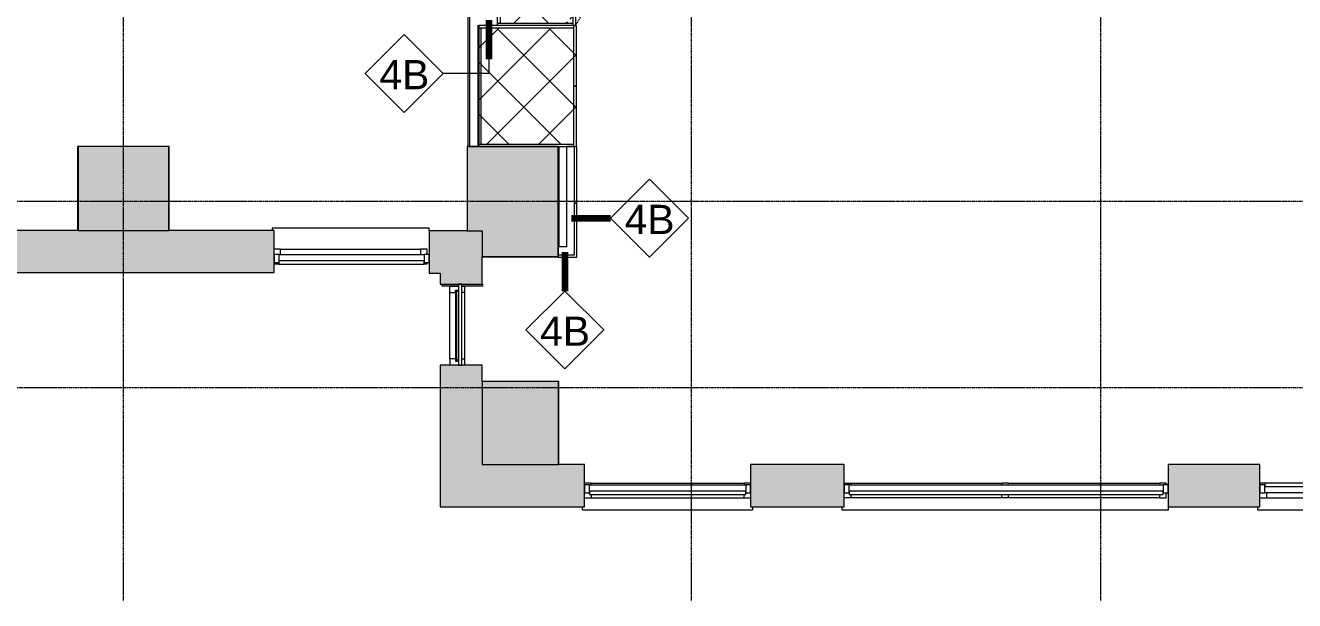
# Model space of a CAD drawing. Header units: inches. Extents: x 920 to 3559, y -583 to 5722.
# Drawn here: x 2958 to 3349, y 4277.8 to 4455 of the extents above; entities that cross this region are included whole.
import ezdxf

# ---------------------------------------------------------------- set-up
doc = ezdxf.new("R2010")
doc.units = ezdxf.units.IN
doc.header["$MEASUREMENT"] = 0
doc.linetypes.add('Grid Line 1_2_', pattern=[0.875, 0.5, -0.125, 0.125, -0.125])
doc.linetypes.add('Hidden', pattern=[0.28125, 0.1875, -0.09375])
for name, color, linetype, lineweight in [('1900 Duke Street_2nd Flr_LINKED_dwg', 8, 'Continuous', 9), ('A-GLAZ-CURT', 52, 'Continuous', 9), ('A-GLAZ-CWMG', 51, 'Continuous', 9), ('A-WALL', 113, 'Continuous', 13), ('A-WALL-IDEN', 211, 'Continuous', 9), ('A-WALL-PATT', 111, 'Continuous', 13), ('AE-GLAZING', 7, 'Continuous', 9), ('AE-SILL', 7, 'Continuous', 9), ('AE-WALLS-PATT', 7, 'Continuous', 9), ('AE-WALLS-TENANT', 7, 'Continuous', 9), ('I-WALL', 2, 'Continuous', 13), ('Q-CASE', 31, 'Continuous', 9), ('S-GRID', 1, 'Continuous', 9)]:
    doc.layers.add(name, color=color, linetype=linetype, lineweight=lineweight)
doc.styles.add('Swis721 Lt BT', font='swissl.ttf', dxfattribs={"height": 9})
pattern_1 = [(0, (-27928.1796, 0), (30.72, 7.68), [1.267, -21.773, 1.267, -21.773, -122.88]), (0, (-27928.1796, 0), (30.72, 7.68), [-46.08, 1.267, -44.813, 1.267, -21.773, -53.76]), (0, (-27928.1796, 0), (30.72, 7.68), [-115.2, 1.267, -14.093, 1.267, -37.133]), (120, (-27916.6596, 3.84), (-22.0110751, 22.7643004), [1.267, -21.773, 1.267, -21.773, -122.88]), (120, (-27916.6596, 3.84), (-22.0110751, 22.7643004), [-46.08, 1.267, -44.813, 1.267, -21.773, -53.76]), (120, (-27916.6596, 3.84), (-22.0110751, 22.7643004), [-115.2, 1.267, -14.093, 1.267, -37.133]), (240, (-27912.8196, 19.2), (-8.7089249, -30.4443004), [1.267, -21.773, 1.267, -21.773, -122.88]), (240, (-27912.8196, 19.2), (-8.7089249, -30.4443004), [-46.08, 1.267, -44.813, 1.267, -21.773, -53.76]), (240, (-27912.8196, 19.2), (-8.7089249, -30.4443004), [-115.2, 1.267, -14.093, 1.267, -37.133])]
pattern_2 = [(315, (-4415.69, 31020.547), (8.012227, 8.012227), []), (45, (-4415.69, 31020.547), (-8.012227, 8.012227), [])]
pattern_3 = [(135, (4488.681, -31026.32), (-8.012227, -8.012227), []), (225, (4488.681, -31026.32), (8.012227, -8.012227), [])]

# ---------------------------------------------------------------- blocks, each defined once
blk = doc.blocks.new('1900 Duke Street_2nd Flr_LINKED_dwg-5565117-FIRST FLOOR CONSTRUCTION')
at = {"layer": 'AE-WALLS-PATT'}
h = blk.add_hatch(color=256, dxfattribs=at)
h.paths.add_polyline_path([(1831.94, 13), (1831.94, 38.88), (1831.85, 38.88), (1831.85, 13)], flags=0)
h.paths.add_polyline_path([(1803.85, 13), (1803.85, 38.88), (1803.69, 38.88), (1803.69, 13)], flags=0)
h = blk.add_hatch(color=256, dxfattribs=at)
h.paths.add_polyline_path([(1925.81, -4.13), (1928.38, -4.13), (1928.38, -3.5), (1922.08, -3.5), (1922.08, -4.13)], flags=0)
h.paths.add_polyline_path([(1916, -4.13), (1921.08, -4.13), (1921.08, -3.5), (1916, -3.5)], flags=0)
h.paths.add_polyline_path([(1951.94, 7.92), (1951.94, 38.88), (1951.69, 38.88), (1951.69, 7.92)], flags=0)
blk.add_hatch(color=256, dxfattribs=at).paths.add_polyline_path([(1951.94, -59.13), (1951.94, -33.52), (1951.88, -33.52), (1951.88, -59.13)], flags=0)
at = {"layer": 'AE-GLAZING'}
for p, q in [((1866.25, 7.25), (1864.25, 7.25)), ((1864.25, 2.75), (1865.75, 2.75)), ((1920.33, -5.38), (1920.33, -27.25)), ((1920.93, -5.75), (1920.33, -5.75)), ((1920.93, -5.38), (1920.93, -27.25)), ((1922.88, -6.13), (1922.88, -26.5)), ((1918.38, -26.5), (1918.38, -28.5)), ((1920.93, -26.87), (1920.33, -26.87)), ((1961.87, -64.88), (2009, -64.88)), ((2041.87, -64.88), (2088.44, -64.88)), ((2090.44, -64.88), (2137, -64.88)), ((2169.38, -64.88), (2167.88, -64.88)), ((1959.88, -69.38), (1961.87, -69.38)), ((2009, -69.38), (2011, -69.38)), ((2088.44, -69.38), (2041.87, -69.38)), ((2167.88, -69.38), (2169.88, -69.38))]:
    blk.add_line(p, q, dxfattribs=at)
at = {"layer": 'AE-GLAZING', "flags": 128}
for points in [[(1866.25, 5.63), (1866.25, 7.25), (1909.38, 7.25)], [(1911.38, 5.63), (1911.38, 7.25), (1909.38, 7.25), (1909.38, 5.63)], [(1910.5, 2.75), (1911.38, 2.75), (1911.38, 3.13)], [(1918.38, -6.13), (1918.38, -4.13), (1921.08, -4.13)], [(1920.13, -6.13), (1920.13, -5.38), (1921.08, -5.38)], [(1922.08, -4.13), (1922.88, -4.13), (1922.88, -6.13), (1922.08, -6.13)], [(1920.13, -26.5), (1920.13, -27.25), (1921.08, -27.25)], [(1922.08, -26.5), (1922.88, -26.5), (1922.88, -28.5)], [(1961.87, -65.38), (1961.87, -64.88), (1959.88, -64.88)], [(2011, -64.88), (2009, -64.88), (2009, -65.38)], [(2039.87, -64.88), (2041.87, -64.88), (2041.87, -65.38)], [(2090.44, -65.38), (2090.44, -64.88), (2088.44, -64.88), (2088.44, -65.38)], [(2139, -64.88), (2137, -64.88), (2137, -65.38)], [(1961.87, -68.38), (1961.87, -69.38), (2009, -69.38), (2009, -68.38)], [(2041.87, -68.38), (2041.87, -69.38), (2039.87, -69.38)], [(2090.44, -69.38), (2088.44, -69.38), (2088.44, -68.38)], [(2137, -69.38), (2090.44, -69.38), (2090.44, -68.38)], [(2137, -68.38), (2137, -69.38), (2139, -69.38), (2139, -67.88)], [(2169.88, -67.88), (2169.88, -69.38), (2217, -69.38), (2217, -67.88)]]:
    blk.add_lwpolyline(points, dxfattribs=at)
for points in [[(1920.13, -6.13), (1920.13, -26.5), (1918.38, -26.5), (1918.38, -6.13)], [(2139, -65.38), (2139, -64.88)]]:
    blk.add_lwpolyline(points, close=True, dxfattribs=at)
at = {"layer": 'AE-SILL', "flags": 128}
for points in [[(1912, 12.88), (1912, 13.75), (1863.63, 13.75), (1863.63, 13)], [(2011.63, -72.13), (2011.63, -73.13), (1959.25, -73.13), (1959.25, -72.13)], [(2139.63, -72.13), (2139.63, -73.13), (2039.25, -73.13), (2039.25, -72.13)], [(2219.63, -72.13), (2219.63, -73.13), (2167.25, -73.13), (2167.25, -72.13)]]:
    blk.add_lwpolyline(points, dxfattribs=at)
at = {"layer": 'AE-WALLS-TENANT'}
for p, q in [((1803.69, 38.88), (1803.69, 13)), ((1803.85, 38.88), (1803.69, 38.88)), ((1951.69, 4.86), (1928.38, 4.86))]:
    blk.add_line(p, q, dxfattribs=at)
at = {"layer": 'AE-WALLS-TENANT', "flags": 128}
for points in [[(1831.94, 13), (1831.94, 38.88), (1831.85, 38.88)], [(1951.94, 38.88), (1951.94, 12.75), (1951.94, 7.92)], [(1921.08, -4.13), (1916, -4.13), (1916, -3.5)], [(1928.38, -3.5), (1928.38, -4.13), (1922.08, -4.13)], [(1951.94, -59.13), (1951.94, -33.52), (1951.88, -33.52)]]:
    blk.add_lwpolyline(points, dxfattribs=at)
blk = doc.blocks.new('CW Cupbd - Fridge 80_h x 24_d - 2 Doors-6257453-FIRST FLOOR CONSTRUCTION')
at = {"layer": 'Q-CASE'}
h = blk.add_hatch(dxfattribs=at)
h.set_pattern_fill('FP_5', color=256, style=0, pattern_type=2)
h.set_pattern_definition(pattern_2)
h.paths.add_polyline_path([(2.75, -6.06), (38.5, -6.06), (38.5, -5.31), (2.75, -5.31), (2.75, -5.66)], flags=0)
h = blk.add_hatch(dxfattribs=at)
h.set_pattern_fill('FP_5', color=256, style=0, pattern_type=2)
h.set_pattern_definition(pattern_2)
h.paths.add_polyline_path([(2.75, -27.81), (2.75, -34.56), (38.5, -34.56), (38.5, -6.06), (2.75, -6.06)], flags=0)
h = blk.add_hatch(dxfattribs=at)
h.set_pattern_fill('FP_5', color=256, style=0, pattern_type=2)
h.set_pattern_definition(pattern_2)
h.paths.add_polyline_path([(2, -35.31), (20.62, -35.31), (20.62, -34.56), (2, -34.56), (2, -34.81)], flags=0)
h = blk.add_hatch(dxfattribs=at)
h.set_pattern_fill('FP_5', color=256, style=0, pattern_type=2)
h.set_pattern_definition(pattern_2)
h.paths.add_polyline_path([(20.62, -34.56), (20.62, -35.31), (39.25, -35.31), (39.25, -34.56)], flags=0)
at = {"layer": 'Q-CASE', "lineweight": 20}
for p, q in [((2.75, -5.31), (2, -5.31)), ((2, -5.31), (2, -34.56)), ((39.25, -5.31), (38.5, -5.31)), ((39.25, -34.34), (39.25, -5.31))]:
    blk.add_line(p, q, dxfattribs=at)
at = {"layer": 'Q-CASE'}
for p, q in [((38.5, -5.31), (2.75, -5.31)), ((2.75, -5.31), (2.75, -6.06)), ((2.75, -6.06), (2.75, -34.56)), ((2.75, -6.06), (38.5, -6.06)), ((38.5, -6.06), (38.5, -5.31)), ((38.5, -34.56), (38.5, -6.06)), ((2, -34.56), (20.62, -34.56)), ((2, -34.56), (2, -35.31)), ((20.62, -35.31), (20.62, -34.56)), ((20.62, -34.56), (39.25, -34.56)), ((20.62, -34.56), (20.62, -35.31)), ((39.25, -35.31), (39.25, -34.56)), ((20.62, -35.31), (2, -35.31)), ((39.25, -35.31), (20.62, -35.31))]:
    blk.add_line(p, q, dxfattribs=at)
blk = doc.blocks.new('System Panel - Glazed-6064474-FIRST FLOOR CONSTRUCTION')
at = {"layer": 'A-GLAZ-CURT', "lineweight": 13}
for p, q in [((12.5, 1.75), (-12.5, 1.75)), ((-12.5, 1.75), (-12.5, 0.75)), ((-12.5, 0.75), (12.5, 0.75)), ((12.5, 0.75), (12.5, 1.75))]:
    blk.add_line(p, q, dxfattribs=at)
blk = doc.blocks.new('CW Cupbd Combined1 - Oven Tower 84_h x 24_d _2 Microwaves_CAB on bottom 2-6242654-FIRST FLOOR CONSTRUCTION')
at = {"layer": 'Q-CASE'}
h = blk.add_hatch(dxfattribs=at)
h.set_pattern_fill('FP_10', color=256, style=0, pattern_type=2)
h.set_pattern_definition(pattern_3)
h.paths.add_polyline_path([(17.87, 28.56), (17.87, 29.31), (2, 29.31), (2, 28.56)], flags=0)
h = blk.add_hatch(dxfattribs=at)
h.set_pattern_fill('FP_10', color=256, style=0, pattern_type=2)
h.set_pattern_definition(pattern_3)
h.paths.add_polyline_path([(33, 6.06), (33, 26.8), (30.25, 26.8), (30.25, 27.55), (33, 27.55), (33, 28.56), (2.75, 28.56), (2.75, 27.55), (5.48, 27.55), (5.48, 26.8), (2.75, 26.8), (2.75, 6.06), (30.82, 6.06)], flags=0)
h = blk.add_hatch(dxfattribs=at)
h.set_pattern_fill('FP_10', color=256, style=0, pattern_type=2)
h.set_pattern_definition(pattern_3)
h.paths.add_polyline_path([(33.75, 28.56), (33.75, 29.31), (17.87, 29.31), (17.87, 28.56), (30.82, 28.56)], flags=0)
at = {"layer": 'Q-CASE', "linetype": 'Hidden'}
for p, q in [((2, 29.31), (15.74, 37.25)), ((33.75, 29.31), (20, 37.25))]:
    blk.add_line(p, q, dxfattribs=at)
at = {"layer": 'Q-CASE'}
for p, q in [((2, 29.31), (17.87, 29.31)), ((2, 29.31), (2, 28.56)), ((17.87, 28.56), (2, 28.56)), ((17.87, 28.56), (17.87, 29.31)), ((17.87, 29.31), (33.75, 29.31)), ((17.87, 29.31), (17.87, 28.56)), ((33.75, 28.56), (17.87, 28.56)), ((33.75, 28.56), (33.75, 29.31))]:
    blk.add_line(p, q, dxfattribs=at)
at = {"layer": 'Q-CASE', "lineweight": 20}
for p, q in [((2, 5.31), (2, 28.56)), ((2.75, 28.56), (2.75, 5.31)), ((33, 5.31), (33, 28.56)), ((33.75, 28.56), (33.75, 5.31)), ((2.75, 5.31), (2, 5.31)), ((2.75, 6.06), (33, 6.06)), ((2.75, 5.31), (2.75, 6.06)), ((33, 5.31), (2.75, 5.31)), ((33, 6.06), (33, 5.31)), ((33.75, 5.31), (33, 5.31))]:
    blk.add_line(p, q, dxfattribs=at)
at = {"layer": 'Q-CASE', "linetype": 'Hidden'}
for centre, start, end in [((2, 29.31), 359.5, 30), ((33.75, 29.31), 150, 180.5)]:
    blk.add_arc(centre, 15.87, start, end, dxfattribs=at)
blk = doc.blocks.new('System Panel - Glazed-6342937-FIRST FLOOR CONSTRUCTION')
at = {"layer": 'A-GLAZ-CURT', "lineweight": 13}
for p, q in [((22.375, 1.75), (-22.375, 1.75)), ((-22.375, 1.75), (-22.375, 0.75)), ((-22.375, 0.75), (22.375, 0.75)), ((22.375, 0.75), (22.375, 1.75))]:
    blk.add_line(p, q, dxfattribs=at)
blk = doc.blocks.new('Rectangular Mullion - 1_5_ x 2_5_ rectangular-6342876-FIRST FLOOR CONSTRUCTION')
at = {"layer": 'A-GLAZ-CWMG', "lineweight": 20}
for p, q in [((-1.5, 1.25), (0, 1.25)), ((-1.5, -1.25), (-1.5, 1.25)), ((0, 1.25), (0, -1.25)), ((0, -1.25), (-1.5, -1.25))]:
    blk.add_line(p, q, dxfattribs=at)
blk = doc.blocks.new('Rectangular Mullion - 1_5_ x 2_5_ rectangular-6342175-FIRST FLOOR CONSTRUCTION')
at = {"layer": 'A-GLAZ-CWMG'}
blk.add_line((30964.3, 4384.44), (31009.05, 4384.44), dxfattribs=at)
blk = doc.blocks.new('Rectangular Mullion - 1_5_ x 2_5_ rectangular-6342878-FIRST FLOOR CONSTRUCTION')
at = {"layer": 'A-GLAZ-CWMG', "lineweight": 20}
for p, q in [((0, 1.25), (-1.5, 1.25)), ((-1.5, 1.25), (-1.5, -1.25)), ((0, -1.25), (0, 1.25)), ((-1.5, -1.25), (0, -1.25))]:
    blk.add_line(p, q, dxfattribs=at)
blk = doc.blocks.new('System Panel - Glazed-6343429-FIRST FLOOR CONSTRUCTION')
at = {"layer": 'A-GLAZ-CURT', "lineweight": 13}
for p, q in [((24.0625, 1.75), (-24.0625, 1.75)), ((-24.0625, 1.75), (-24.0625, 0.75)), ((-24.0625, 0.75), (24.0625, 0.75)), ((24.0625, 0.75), (24.0625, 1.75))]:
    blk.add_line(p, q, dxfattribs=at)
blk = doc.blocks.new('System Panel - Glazed-6343427-FIRST FLOOR CONSTRUCTION')
at = {"layer": 'A-GLAZ-CURT', "lineweight": 13}
for p, q in [((48.38, 1.75), (-48.38, 1.75)), ((-48.38, 1.75), (-48.38, 0.75)), ((-48.38, 0.75), (48.38, 0.75)), ((48.38, 0.75), (48.38, 1.75))]:
    blk.add_line(p, q, dxfattribs=at)
blk = doc.blocks.new('System Panel - Glazed-6343431-FIRST FLOOR CONSTRUCTION')
at = {"layer": 'A-GLAZ-CURT', "lineweight": 13}
for p, q in [((24.1875, 1.75), (-24.1875, 1.75)), ((-24.1875, 1.75), (-24.1875, 0.75)), ((-24.1875, 0.75), (24.1875, 0.75)), ((24.1875, 0.75), (24.1875, 1.75))]:
    blk.add_line(p, q, dxfattribs=at)
blk = doc.blocks.new('Rectangular Mullion - 1_5_ x 2_5_ rectangular-6343405-FIRST FLOOR CONSTRUCTION')
at = {"layer": 'A-GLAZ-CWMG', "lineweight": 20}
for p, q in [((-1.5, 1.25), (0, 1.25)), ((-1.5, -1.25), (-1.5, 1.25)), ((0, 1.25), (0, -1.25)), ((0, -1.25), (-1.5, -1.25))]:
    blk.add_line(p, q, dxfattribs=at)
blk = doc.blocks.new('Rectangular Mullion - 1_5_ x 2_5_ rectangular-6343406-FIRST FLOOR CONSTRUCTION')
at = {"layer": 'A-GLAZ-CWMG', "lineweight": 20}
for p, q in [((0, 1.25), (-1.5, 1.25)), ((-1.5, 1.25), (-1.5, -1.25)), ((0, -1.25), (0, 1.25)), ((-1.5, -1.25), (0, -1.25))]:
    blk.add_line(p, q, dxfattribs=at)
blk = doc.blocks.new('Rectangular Mullion - 1_5_ x 2_5_ rectangular-6343341-FIRST FLOOR CONSTRUCTION')
at = {"layer": 'A-GLAZ-CWMG'}
blk.add_line((31059.92, 4313.44), (31108.05, 4313.44), dxfattribs=at)
blk = doc.blocks.new('Rectangular Mullion - 1_5_ x 2_5_ rectangular-V5-FIRST FLOOR CONSTRUCTION')
at = {"layer": 'A-GLAZ-CWMG'}
blk.add_line((31139.92, 4313.44), (31236.67, 4313.44), dxfattribs=at)
blk = doc.blocks.new('Rectangular Mullion - 1_5_ x 2_5_ rectangular-6343396-FIRST FLOOR CONSTRUCTION')
at = {"layer": 'A-GLAZ-CWMG'}
blk.add_line((31316.3, 4310.94), (31267.92, 4310.94), dxfattribs=at)
blk = doc.blocks.new('Wall Tag - 1_4_-62626-FIRST FLOOR CONSTRUCTION')
at = {"layer": 'A-WALL-IDEN'}
for p, q in [((-0.125, 0), (0, 0.125)), ((0, 0.125), (0.125, 0)), ((-0.125, 0), (0, -0.125)), ((0, -0.125), (0.125, 0))]:
    blk.add_line(p, q, dxfattribs=at)

msp = doc.modelspace()

# ---------------------------------------------------------------- hatches: boundary and pattern name
at = {"layer": 'A-WALL'}
for points in [[(2976.18, 4391.81), (3002.22, 4391.81), (3002.22, 4417.69), (2974.22, 4417.69), (2974.22, 4391.81), (2974.33, 4391.81)], [(3120.18, 4383.69), (3122.06, 4383.69), (3122.06, 4417.69), (3094.06, 4417.69), (3094.06, 4391.69), (3098.74, 4391.69), (3098.78, 4383.69)], [(3098.74, 4319.69), (3122.24, 4319.69), (3122.24, 4345.31), (3098.74, 4345.29), (3098.74, 4343.19)]]:
    msp.add_hatch(color=250, dxfattribs=at).paths.add_polyline_path(points, flags=0)
at = {"layer": 'A-WALL-PATT', "lineweight": 9}
h = msp.add_hatch(dxfattribs=at)
h.set_pattern_fill('FP_2', color=256, style=0, pattern_type=2)
h.set_pattern_definition(pattern_1)
h.paths.add_polyline_path([(3094.31, 4417.69), (3094.93, 4417.69), (3094.93, 4626.32), (3094.31, 4626.32), (3094.31, 4457.86)], flags=0)
h = msp.add_hatch(dxfattribs=at)
h.set_pattern_fill('FP_2', color=256, style=0, pattern_type=2)
h.set_pattern_definition(pattern_1)
h.paths.add_polyline_path([(3127.18, 4384.23), (3127.81, 4384.23), (3127.81, 4417.69), (3127.18, 4417.69), (3127.18, 4386.73)], flags=0)
h = msp.add_hatch(color=7, dxfattribs=at)
h.paths.add_polyline_path([(2397.99, 4378.81), (2398.3, 4378.81), (2398.3, 4391.81), (2370.06, 4391.81), (2370.06, 4378.81), (2370.37, 4378.81)], flags=0)
h.paths.add_polyline_path([(2282.31, 4378.81), (2314.31, 4378.81), (2314.31, 4391.81), (2222.37, 4391.81), (2222.37, 4378.81), (2274.37, 4378.81)], flags=0)
h.paths.add_polyline_path([(2990.74, 4378.81), (3034.62, 4378.81), (3034.62, 4391.81), (2942.06, 4391.81), (2942.06, 4378.81), (2986.25, 4378.81)], flags=0)
h.paths.add_polyline_path([(2152.63, 4378.81), (2165.99, 4378.81), (2165.99, 4391.81), (2149.94, 4391.81), (2149.93, 4391.81), (2135.74, 4391.81), (2135.74, 4378.81), (2152.43, 4378.81)], flags=0)
h.paths.add_polyline_path([(1953.99, 4378.81), (1955.74, 4378.81), (1955.74, 4391.81), (1944.22, 4391.81), (1944.22, 4378.81)], flags=0)
h.paths.add_polyline_path([(2885.99, 4378.81), (2886.31, 4378.81), (2886.31, 4391.81), (2858.06, 4391.81), (2858.06, 4378.81), (2858.37, 4378.81)], flags=0)
h.paths.add_polyline_path([(2758.3, 4378.81), (2758.3, 4391.81), (2729.74, 4391.81), (2729.74, 4378.81), (2757.99, 4378.81)], flags=0)
h.paths.add_polyline_path([(2673.99, 4378.81), (2673.99, 4391.81), (2582.37, 4391.81), (2582.37, 4378.81), (2642.31, 4378.81)], flags=0)
h.paths.add_polyline_path([(2525.99, 4378.81), (2525.99, 4391.81), (2498.06, 4391.81), (2498.06, 4378.81), (2498.37, 4378.81)], flags=0)
h.paths.add_polyline_path([(2037.99, 4378.81), (2039.74, 4378.81), (2039.74, 4391.81), (2009.74, 4391.81), (2009.74, 4378.81), (2010.37, 4378.81)], flags=0)
for points in [[(3085.74, 4378.69), (3085.74, 4391.69), (3082.37, 4391.69), (3082.37, 4378.69)], [(3085.74, 4375.31), (3098.74, 4375.31), (3098.74, 4391.69), (3085.74, 4391.69), (3085.74, 4377.77)], [(3085.74, 4306.69), (3098.74, 4306.69), (3098.74, 4350.31), (3085.74, 4350.31), (3085.74, 4319.44)], [(3122.31, 4306.69), (3130.24, 4306.69), (3130.24, 4319.69), (3098.74, 4319.69), (3098.74, 4306.69), (3120.18, 4306.69)], [(3210.24, 4306.69), (3210.24, 4319.69), (3181.37, 4319.69), (3181.37, 4306.69), (3209.62, 4306.69)], [(3338.24, 4306.69), (3338.24, 4319.69), (3309.99, 4319.69), (3309.99, 4306.69), (3337.62, 4306.69)]]:
    msp.add_hatch(color=7, dxfattribs=at).paths.add_polyline_path(points, flags=0)

# ---------------------------------------------------------------- linework, layer by layer
at = {"layer": 'A-WALL'}
for p, q in [((3094.93, 4417.69), (3094.93, 4625.7)), ((3127.18, 4384.23), (3127.18, 4417.69)), ((3127.18, 4384.23), (3122.06, 4384.23))]:
    msp.add_line(p, q, dxfattribs=at)
at = {"layer": 'A-WALL', "color": 8, "lineweight": 20}
for p, q in [((3002.22, 4417.69), (2974.22, 4417.69)), ((2974.22, 4417.69), (2974.22, 4391.81)), ((3002.22, 4391.81), (3002.22, 4417.69)), ((3094.31, 4417.69), (3094.06, 4417.69)), ((3094.06, 4417.69), (3094.06, 4391.69)), ((3122.06, 4417.69), (3097.43, 4417.69)), ((3122.06, 4386.73), (3122.06, 4417.69)), ((2974.22, 4391.81), (2942.06, 4391.81)), ((3034.62, 4391.81), (3002.22, 4391.81)), ((3034.62, 4378.81), (3034.62, 4391.81)), ((3094.06, 4391.69), (3082.37, 4391.69)), ((3082.37, 4391.69), (3082.37, 4378.69)), ((3098.74, 4375.31), (3098.74, 4383.69)), ((3098.74, 4383.69), (3122.06, 4383.69)), ((2942.06, 4378.81), (3034.62, 4378.81)), ((3082.37, 4378.69), (3085.74, 4378.69)), ((3085.74, 4378.69), (3085.74, 4375.31)), ((3085.74, 4375.31), (3098.74, 4375.31)), ((3085.74, 4350.31), (3085.74, 4306.69)), ((3098.74, 4350.31), (3085.74, 4350.31)), ((3098.74, 4345.31), (3098.74, 4350.31)), ((3122.24, 4345.31), (3098.74, 4345.31)), ((3122.24, 4319.69), (3122.24, 4345.31)), ((3130.24, 4319.69), (3122.24, 4319.69)), ((3130.24, 4306.69), (3130.24, 4319.69)), ((3210.24, 4319.69), (3181.37, 4319.69)), ((3181.37, 4319.69), (3181.37, 4306.69)), ((3210.24, 4306.69), (3210.24, 4319.69)), ((3338.24, 4319.69), (3309.99, 4319.69)), ((3309.99, 4319.69), (3309.99, 4306.69)), ((3338.24, 4306.69), (3338.24, 4319.69)), ((3085.74, 4306.69), (3130.24, 4306.69)), ((3181.37, 4306.69), (3210.24, 4306.69)), ((3309.99, 4306.69), (3338.24, 4306.69))]:
    msp.add_line(p, q, dxfattribs=at)
at = {"layer": 'A-WALL', "lineweight": 9}
for p, q in [((3094.93, 4417.69), (3094.31, 4417.69)), ((3097.43, 4417.69), (3094.93, 4417.69)), ((2974.22, 4391.81), (3002.22, 4391.81)), ((3094.06, 4391.69), (3098.74, 4391.69)), ((3098.74, 4391.69), (3098.74, 4383.69)), ((3122.06, 4384.23), (3122.06, 4386.73)), ((3122.06, 4383.69), (3122.06, 4384.23)), ((3098.74, 4345.31), (3098.74, 4319.69)), ((3098.74, 4319.69), (3122.24, 4319.69))]:
    msp.add_line(p, q, dxfattribs=at)
at = {"layer": 'A-WALL-IDEN', "lineweight": 90}
for p, q in [((3100.7, 4456.62), (3100.7, 4444.62)), ((3126.24, 4395.59), (3138.24, 4395.59)), ((3124.19, 4385.16), (3124.19, 4373.16))]:
    msp.add_line(p, q, dxfattribs=at)
at = {"layer": 'A-WALL-IDEN'}
for p, q in [((3100.7, 4456.62), (3100.7, 4440.2)), ((3100.7, 4440.2), (3086.7, 4440.2)), ((3126.24, 4395.59), (3138.24, 4395.59)), ((3124.19, 4385.16), (3124.19, 4373.16))]:
    msp.add_line(p, q, dxfattribs=at)
at = {"layer": 'I-WALL'}
for p, q in [((3094.31, 4626.32), (3094.31, 4417.69)), ((3097.43, 4417.69), (3097.43, 4455.06)), ((3124.68, 4417.69), (3124.68, 4386.73)), ((3126.93, 4417.69), (3124.68, 4417.69)), ((3127.81, 4417.69), (3127.68, 4417.69)), ((3127.81, 4383.6), (3127.81, 4417.69)), ((3124.68, 4386.73), (3122.06, 4386.73)), ((3122.06, 4383.69), (3122.06, 4383.6)), ((3122.06, 4383.6), (3127.81, 4383.6))]:
    msp.add_line(p, q, dxfattribs=at)
at = {"layer": 'I-WALL', "lineweight": 9}
for p, q in [((3094.31, 4417.69), (3097.43, 4417.69)), ((3122.06, 4386.73), (3122.06, 4383.69))]:
    msp.add_line(p, q, dxfattribs=at)
at = {"layer": 'S-GRID', "linetype": 'Grid Line 1_2_'}
for p, q in [((2988.18, 4277.77), (2988.18, 5698.13)), ((3163.18, 4277.77), (3163.18, 5698.13)), ((3289.31, 4277.77), (3289.31, 5698.13)), ((3518.09, 4400.69), (1847.48, 4400.69)), ((3518.09, 4343.33), (1847.48, 4343.33))]:
    msp.add_line(p, q, dxfattribs=at)

# ---------------------------------------------------------------- block references
at = {"layer": '1900 Duke Street_2nd Flr_LINKED_dwg', "color": 7}
msp.add_blockref('1900 Duke Street_2nd Flr_LINKED_dwg-5565117-FIRST FLOOR CONSTRUCTION', (1170.37, 4378.81), dxfattribs=at)
at = {"layer": 'A-GLAZ-CURT'}
for name, p, rotation in [('System Panel - Glazed-6342937-FIRST FLOOR CONSTRUCTION', (3058.49, 4383.19), 180), ('System Panel - Glazed-6064474-FIRST FLOOR CONSTRUCTION', (3090.69, 4362.81), 270), ('System Panel - Glazed-6343429-FIRST FLOOR CONSTRUCTION', (3155.81, 4312.19), 180), ('System Panel - Glazed-6343427-FIRST FLOOR CONSTRUCTION', (3260.12, 4312.19), 180)]:
    msp.add_blockref(name, p, dxfattribs=dict(at, rotation=rotation))
msp.add_blockref('System Panel - Glazed-6343431-FIRST FLOOR CONSTRUCTION', (3363.93, 4312.19), dxfattribs=at)
at = {"layer": 'A-GLAZ-CWMG', "extrusion": (0, 0, -1)}
for name, p in [('Rectangular Mullion - 1_5_ x 2_5_ rectangular-6342876-FIRST FLOOR CONSTRUCTION', (-3034.62, 4383.19)), ('Rectangular Mullion - 1_5_ x 2_5_ rectangular-6343405-FIRST FLOOR CONSTRUCTION', (-3130.24, 4312.19)), ('Rectangular Mullion - 1_5_ x 2_5_ rectangular-6343405-FIRST FLOOR CONSTRUCTION', (-3210.24, 4312.19))]:
    msp.add_blockref(name, p, dxfattribs=at)
at = {"layer": 'A-GLAZ-CWMG'}
for name, p in [('Rectangular Mullion - 1_5_ x 2_5_ rectangular-6342175-FIRST FLOOR CONSTRUCTION', (-27928.18, 0)), ('Rectangular Mullion - 1_5_ x 2_5_ rectangular-6342878-FIRST FLOOR CONSTRUCTION', (3082.37, 4383.19)), ('Rectangular Mullion - 1_5_ x 2_5_ rectangular-6343341-FIRST FLOOR CONSTRUCTION', (-27928.18, 0)), ('Rectangular Mullion - 1_5_ x 2_5_ rectangular-6343406-FIRST FLOOR CONSTRUCTION', (3181.37, 4312.19)), ('Rectangular Mullion - 1_5_ x 2_5_ rectangular-V5-FIRST FLOOR CONSTRUCTION', (-27928.18, 0)), ('Rectangular Mullion - 1_5_ x 2_5_ rectangular-6343406-FIRST FLOOR CONSTRUCTION', (3309.99, 4312.19)), ('Rectangular Mullion - 1_5_ x 2_5_ rectangular-6343396-FIRST FLOOR CONSTRUCTION', (-27928.18, 0))]:
    msp.add_blockref(name, p, dxfattribs=at)
at = {"layer": 'A-GLAZ-CWMG', "rotation": 180}
msp.add_blockref('Rectangular Mullion - 1_5_ x 2_5_ rectangular-6343406-FIRST FLOOR CONSTRUCTION', (3338.24, 4312.19), dxfattribs=at)
at = {"layer": 'A-WALL-IDEN', "xscale": 95.99999999999994, "yscale": 95.99999999999994, "zscale": 95.99999999999994}
for p in [(3074.7, 4440.2), (3150.24, 4395.59), (3124.19, 4361.16)]:
    msp.add_blockref('Wall Tag - 1_4_-62626-FIRST FLOOR CONSTRUCTION', p, dxfattribs=at)
at = {"layer": 'Q-CASE'}
for name, p, rotation in [('CW Cupbd Combined1 - Oven Tower 84_h x 24_d _2 Microwaves_CAB on bottom 2-6242654-FIRST FLOOR CONSTRUCTION', (3098.14, 4488.68), 270.000000000004), ('CW Cupbd - Fridge 80_h x 24_d - 2 Doors-6257453-FIRST FLOOR CONSTRUCTION', (3092.37, 4415.69), 90)]:
    msp.add_blockref(name, p, dxfattribs=dict(at, rotation=rotation))

# ---------------------------------------------------------------- texts
at = {"layer": 'A-WALL-IDEN', "char_height": 9, "width": 18.18, "attachment_point": 1, "style": 'Swis721 Lt BT'}
for insert in [(3067.04, 4444.32), (3142.58, 4399.71), (3116.53, 4365.29)]:
    msp.add_mtext('4B', dxfattribs=dict(at, insert=insert))

doc.saveas('drawing.dxf')
